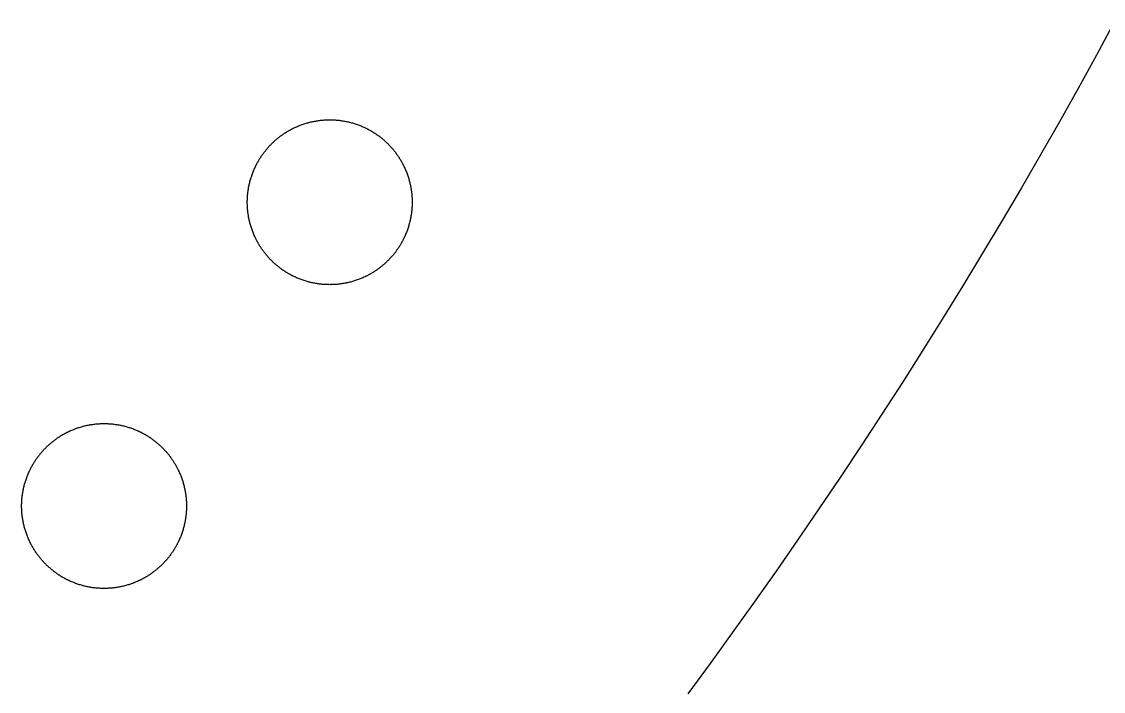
# Model space of a CAD drawing. Extents: x -111 to 2985, y -118 to 122.
# Drawn here: x -69.88 to -62.23, y -65.96 to -61.22 of the extents above; entities that cross this region are included whole.
import ezdxf

# ---------------------------------------------------------------- set-up
doc = ezdxf.new("R2010")
doc.units = 0
doc.layers.add('LAYER_03', color=5, linetype='CONTINUOUS')

msp = doc.modelspace()

# ---------------------------------------------------------------- linework, layer by layer
at = {"layer": 'LAYER_03'}
msp.add_lwpolyline([(-62.1508, -61.2214), (-62.2793, -61.4582), (-62.4094, -61.694), (-62.5411, -61.9288), (-62.6744, -62.1627), (-62.8092, -62.3956), (-62.9455, -62.6274), (-63.0834, -62.8583), (-63.2228, -63.0881), (-63.3638, -63.3168), (-63.5062, -63.5445), (-63.6501, -63.771), (-63.7955, -63.9965), (-63.9423, -64.2209), (-64.0906, -64.4441), (-64.2404, -64.6662), (-64.3915, -64.8871), (-64.5441, -65.1069), (-64.6981, -65.3254), (-64.8534, -65.5428), (-65.0101, -65.759), (-65.1682, -65.9739)], dxfattribs=at)
for points in [[(-68.2814, -62.498), (-68.2814, -62.4915), (-68.2812, -62.4851), (-68.2811, -62.4786), (-68.2808, -62.472), (-68.2805, -62.4655), (-68.2801, -62.4589), (-68.2796, -62.4523), (-68.279, -62.4456), (-68.2784, -62.439), (-68.2777, -62.4323), (-68.2769, -62.4256), (-68.276, -62.4189), (-68.275, -62.4122), (-68.274, -62.4055), (-68.2729, -62.3987), (-68.2717, -62.392), (-68.2704, -62.3852), (-68.269, -62.3784), (-68.2675, -62.3716), (-68.266, -62.3649), (-68.2643, -62.3581), (-68.2626, -62.3513), (-68.2608, -62.3445), (-68.2589, -62.3377), (-68.2569, -62.3309), (-68.2548, -62.3241), (-68.2527, -62.3173), (-68.2504, -62.3105), (-68.2481, -62.3038), (-68.2456, -62.297), (-68.2431, -62.2903), (-68.2405, -62.2835), (-68.2378, -62.2768), (-68.235, -62.2701), (-68.2321, -62.2634), (-68.2291, -62.2568), (-68.226, -62.2501), (-68.2245, -62.2468), (-68.2229, -62.2435), (-68.2213, -62.2402), (-68.2196, -62.2369), (-68.218, -62.2337), (-68.2163, -62.2304), (-68.2146, -62.2271), (-68.2129, -62.2239), (-68.2111, -62.2206), (-68.2093, -62.2174), (-68.2076, -62.2141), (-68.2057, -62.2109), (-68.2039, -62.2077), (-68.2021, -62.2045), (-68.2002, -62.2013), (-68.1983, -62.1981), (-68.1963, -62.1949), (-68.1944, -62.1917), (-68.1924, -62.1886), (-68.1904, -62.1854), (-68.1884, -62.1823), (-68.1864, -62.1792), (-68.1844, -62.176), (-68.1823, -62.1729), (-68.1802, -62.1698), (-68.1781, -62.1668), (-68.1759, -62.1637), (-68.1738, -62.1606), (-68.1716, -62.1576), (-68.1694, -62.1545), (-68.1672, -62.1515), (-68.1649, -62.1485), (-68.1627, -62.1455), (-68.1604, -62.1425), (-68.1581, -62.1396), (-68.1558, -62.1366), (-68.1534, -62.1337), (-68.1511, -62.1307), (-68.1487, -62.1278), (-68.1463, -62.1249), (-68.1439, -62.122), (-68.1414, -62.1192), (-68.139, -62.1163), (-68.1365, -62.1135), (-68.134, -62.1107), (-68.1315, -62.1079), (-68.129, -62.1051), (-68.1264, -62.1023), (-68.1238, -62.0995), (-68.1213, -62.0968), (-68.1186, -62.0941), (-68.116, -62.0914), (-68.1134, -62.0887), (-68.1107, -62.086), (-68.108, -62.0833), (-68.1054, -62.0807), (-68.1026, -62.0781), (-68.0999, -62.0755), (-68.0972, -62.0729), (-68.0944, -62.0703), (-68.0916, -62.0678), (-68.0889, -62.0652), (-68.086, -62.0627), (-68.0832, -62.0602), (-68.0804, -62.0577), (-68.0775, -62.0553), (-68.0747, -62.0528), (-68.0718, -62.0504), (-68.0689, -62.048), (-68.066, -62.0456), (-68.063, -62.0433), (-68.0601, -62.0409), (-68.0571, -62.0386), (-68.0542, -62.0363), (-68.0512, -62.034), (-68.0482, -62.0318), (-68.0452, -62.0295), (-68.0422, -62.0273), (-68.0391, -62.0251), (-68.0361, -62.0229), (-68.033, -62.0208), (-68.03, -62.0186), (-68.0269, -62.0165), (-68.0238, -62.0144), (-68.0207, -62.0124), (-68.0176, -62.0103), (-68.0144, -62.0083), (-68.0113, -62.0063), (-68.0081, -62.0043), (-68.005, -62.0023), (-68.0018, -62.0004), (-67.9986, -61.9984), (-67.9954, -61.9965), (-67.9922, -61.9947), (-67.989, -61.9928), (-67.9858, -61.991), (-67.9826, -61.9892), (-67.9794, -61.9874), (-67.9761, -61.9856), (-67.9729, -61.9838), (-67.9696, -61.9821), (-67.9663, -61.9804), (-67.9631, -61.9787), (-67.9598, -61.9771), (-67.9565, -61.9754), (-67.9532, -61.9738), (-67.9499, -61.9722), (-67.9466, -61.9707), (-67.9399, -61.9676), (-67.9333, -61.9646), (-67.9266, -61.9617), (-67.9199, -61.9589), (-67.9132, -61.9562), (-67.9065, -61.9536), (-67.8997, -61.9511), (-67.893, -61.9487), (-67.8862, -61.9463), (-67.8794, -61.944), (-67.8726, -61.9419), (-67.8658, -61.9398), (-67.859, -61.9378), (-67.8522, -61.9359), (-67.8454, -61.9341), (-67.8386, -61.9324), (-67.8319, -61.9307), (-67.8251, -61.9292), (-67.8183, -61.9277), (-67.8115, -61.9263), (-67.8047, -61.925), (-67.798, -61.9238), (-67.7912, -61.9227), (-67.7845, -61.9217), (-67.7778, -61.9207), (-67.7711, -61.9198), (-67.7644, -61.919), (-67.7577, -61.9183), (-67.7511, -61.9177), (-67.7444, -61.9171), (-67.7378, -61.9166), (-67.7312, -61.9162), (-67.7247, -61.9159), (-67.7182, -61.9156), (-67.7116, -61.9155), (-67.7052, -61.9154), (-67.6987, -61.9153), (-67.6923, -61.9154), (-67.6858, -61.9155), (-67.6793, -61.9156), (-67.6727, -61.9159), (-67.6662, -61.9162), (-67.6596, -61.9166), (-67.653, -61.9171), (-67.6464, -61.9177), (-67.6397, -61.9183), (-67.633, -61.919), (-67.6263, -61.9198), (-67.6196, -61.9207), (-67.6129, -61.9217), (-67.6062, -61.9227), (-67.5994, -61.9238), (-67.5927, -61.925), (-67.5859, -61.9263), (-67.5791, -61.9277), (-67.5724, -61.9292), (-67.5656, -61.9307), (-67.5588, -61.9324), (-67.552, -61.9341), (-67.5452, -61.9359), (-67.5384, -61.9378), (-67.5316, -61.9398), (-67.5248, -61.9419), (-67.518, -61.944), (-67.5112, -61.9463), (-67.5045, -61.9487), (-67.4977, -61.9511), (-67.491, -61.9536), (-67.4842, -61.9562), (-67.4775, -61.9589), (-67.4708, -61.9617), (-67.4641, -61.9646), (-67.4575, -61.9676), (-67.4508, -61.9707), (-67.4475, -61.9722), (-67.4442, -61.9738), (-67.4409, -61.9754), (-67.4376, -61.9771), (-67.4344, -61.9787), (-67.4311, -61.9804), (-67.4278, -61.9821), (-67.4246, -61.9838), (-67.4213, -61.9856), (-67.4181, -61.9874), (-67.4148, -61.9892), (-67.4116, -61.991), (-67.4084, -61.9928), (-67.4052, -61.9947), (-67.402, -61.9965), (-67.3988, -61.9984), (-67.3956, -62.0004), (-67.3924, -62.0023), (-67.3893, -62.0043), (-67.3861, -62.0063), (-67.383, -62.0083), (-67.3799, -62.0103), (-67.3767, -62.0124), (-67.3736, -62.0144), (-67.3705, -62.0165), (-67.3675, -62.0186), (-67.3644, -62.0208), (-67.3613, -62.0229), (-67.3583, -62.0251), (-67.3552, -62.0273), (-67.3522, -62.0295), (-67.3492, -62.0318), (-67.3462, -62.034), (-67.3432, -62.0363), (-67.3403, -62.0386), (-67.3373, -62.0409), (-67.3344, -62.0433), (-67.3314, -62.0456), (-67.3285, -62.048), (-67.3256, -62.0504), (-67.3228, -62.0528), (-67.3199, -62.0553), (-67.317, -62.0577), (-67.3142, -62.0602), (-67.3114, -62.0627), (-67.3086, -62.0652), (-67.3058, -62.0678), (-67.303, -62.0703), (-67.3002, -62.0729), (-67.2975, -62.0755), (-67.2948, -62.0781), (-67.2921, -62.0807), (-67.2894, -62.0833), (-67.2867, -62.086), (-67.284, -62.0887), (-67.2814, -62.0914), (-67.2788, -62.0941), (-67.2762, -62.0968), (-67.2736, -62.0995), (-67.271, -62.1023), (-67.2685, -62.1051), (-67.2659, -62.1079), (-67.2634, -62.1107), (-67.2609, -62.1135), (-67.2584, -62.1163), (-67.256, -62.1192), (-67.2535, -62.122), (-67.2511, -62.1249), (-67.2487, -62.1278), (-67.2463, -62.1307), (-67.244, -62.1337), (-67.2416, -62.1366), (-67.2393, -62.1396), (-67.237, -62.1425), (-67.2347, -62.1455), (-67.2325, -62.1485), (-67.2302, -62.1515), (-67.228, -62.1545), (-67.2258, -62.1576), (-67.2236, -62.1606), (-67.2215, -62.1637), (-67.2193, -62.1668), (-67.2172, -62.1698), (-67.2151, -62.1729), (-67.2131, -62.176), (-67.211, -62.1792), (-67.209, -62.1823), (-67.207, -62.1854), (-67.205, -62.1886), (-67.203, -62.1917), (-67.2011, -62.1949), (-67.1991, -62.1981), (-67.1972, -62.2013), (-67.1954, -62.2045), (-67.1935, -62.2077), (-67.1917, -62.2109), (-67.1899, -62.2141), (-67.1881, -62.2174), (-67.1863, -62.2206), (-67.1846, -62.2239), (-67.1828, -62.2271), (-67.1811, -62.2304), (-67.1794, -62.2337), (-67.1778, -62.2369), (-67.1762, -62.2402), (-67.1745, -62.2435), (-67.1729, -62.2468), (-67.1714, -62.2501), (-67.1683, -62.2568), (-67.1653, -62.2634), (-67.1624, -62.2701), (-67.1596, -62.2768), (-67.1569, -62.2835), (-67.1543, -62.2903), (-67.1518, -62.297), (-67.1494, -62.3038), (-67.147, -62.3105), (-67.1448, -62.3173), (-67.1426, -62.3241), (-67.1405, -62.3309), (-67.1385, -62.3377), (-67.1366, -62.3445), (-67.1348, -62.3513), (-67.1331, -62.3581), (-67.1314, -62.3649), (-67.1299, -62.3716), (-67.1284, -62.3784), (-67.1271, -62.3852), (-67.1258, -62.392), (-67.1245, -62.3987), (-67.1234, -62.4055), (-67.1224, -62.4122), (-67.1214, -62.4189), (-67.1205, -62.4256), (-67.1197, -62.4323), (-67.119, -62.439), (-67.1184, -62.4456), (-67.1178, -62.4523), (-67.1173, -62.4589), (-67.1169, -62.4655), (-67.1166, -62.472), (-67.1164, -62.4786), (-67.1162, -62.4851), (-67.1161, -62.4915), (-67.116, -62.498), (-67.1161, -62.5045), (-67.1162, -62.5109), (-67.1164, -62.5174), (-67.1166, -62.524), (-67.1169, -62.5305), (-67.1173, -62.5371), (-67.1178, -62.5437), (-67.1184, -62.5504), (-67.119, -62.557), (-67.1197, -62.5637), (-67.1205, -62.5704), (-67.1214, -62.5771), (-67.1224, -62.5838), (-67.1234, -62.5905), (-67.1245, -62.5973), (-67.1258, -62.604), (-67.1271, -62.6108), (-67.1284, -62.6176), (-67.1299, -62.6244), (-67.1314, -62.6311), (-67.1331, -62.6379), (-67.1348, -62.6447), (-67.1366, -62.6515), (-67.1385, -62.6583), (-67.1405, -62.6651), (-67.1426, -62.6719), (-67.1448, -62.6787), (-67.147, -62.6855), (-67.1494, -62.6922), (-67.1518, -62.699), (-67.1543, -62.7057), (-67.1569, -62.7125), (-67.1596, -62.7192), (-67.1624, -62.7259), (-67.1653, -62.7326), (-67.1683, -62.7392), (-67.1714, -62.7459), (-67.1729, -62.7492), (-67.1745, -62.7525), (-67.1762, -62.7558), (-67.1778, -62.7591), (-67.1794, -62.7623), (-67.1811, -62.7656), (-67.1828, -62.7689), (-67.1846, -62.7721), (-67.1863, -62.7754), (-67.1881, -62.7786), (-67.1899, -62.7819), (-67.1917, -62.7851), (-67.1935, -62.7883), (-67.1954, -62.7915), (-67.1972, -62.7947), (-67.1991, -62.7979), (-67.2011, -62.8011), (-67.203, -62.8043), (-67.205, -62.8074), (-67.207, -62.8106), (-67.209, -62.8137), (-67.211, -62.8168), (-67.2131, -62.82), (-67.2151, -62.8231), (-67.2172, -62.8262), (-67.2193, -62.8292), (-67.2215, -62.8323), (-67.2236, -62.8354), (-67.2258, -62.8384), (-67.228, -62.8415), (-67.2302, -62.8445), (-67.2325, -62.8475), (-67.2347, -62.8505), (-67.237, -62.8535), (-67.2393, -62.8564), (-67.2416, -62.8594), (-67.244, -62.8623), (-67.2463, -62.8653), (-67.2487, -62.8682), (-67.2511, -62.8711), (-67.2535, -62.874), (-67.256, -62.8768), (-67.2584, -62.8797), (-67.2609, -62.8825), (-67.2634, -62.8853), (-67.2659, -62.8881), (-67.2685, -62.8909), (-67.271, -62.8937), (-67.2736, -62.8965), (-67.2762, -62.8992), (-67.2788, -62.9019), (-67.2814, -62.9046), (-67.284, -62.9073), (-67.2867, -62.91), (-67.2894, -62.9127), (-67.2921, -62.9153), (-67.2948, -62.9179), (-67.2975, -62.9205), (-67.3002, -62.9231), (-67.303, -62.9257), (-67.3058, -62.9282), (-67.3086, -62.9308), (-67.3114, -62.9333), (-67.3142, -62.9358), (-67.317, -62.9383), (-67.3199, -62.9407), (-67.3228, -62.9432), (-67.3256, -62.9456), (-67.3285, -62.948), (-67.3314, -62.9504), (-67.3344, -62.9527), (-67.3373, -62.9551), (-67.3403, -62.9574), (-67.3432, -62.9597), (-67.3462, -62.962), (-67.3492, -62.9642), (-67.3522, -62.9665), (-67.3552, -62.9687), (-67.3583, -62.9709), (-67.3613, -62.9731), (-67.3644, -62.9752), (-67.3675, -62.9774), (-67.3705, -62.9795), (-67.3736, -62.9816), (-67.3767, -62.9836), (-67.3799, -62.9857), (-67.383, -62.9877), (-67.3861, -62.9897), (-67.3893, -62.9917), (-67.3924, -62.9937), (-67.3956, -62.9956), (-67.3988, -62.9976), (-67.402, -62.9995), (-67.4052, -63.0013), (-67.4084, -63.0032), (-67.4116, -63.005), (-67.4148, -63.0068), (-67.4181, -63.0086), (-67.4213, -63.0104), (-67.4246, -63.0122), (-67.4278, -63.0139), (-67.4311, -63.0156), (-67.4344, -63.0173), (-67.4376, -63.0189), (-67.4409, -63.0206), (-67.4442, -63.0222), (-67.4475, -63.0238), (-67.4508, -63.0253), (-67.4575, -63.0284), (-67.4641, -63.0314), (-67.4708, -63.0343), (-67.4775, -63.0371), (-67.4842, -63.0398), (-67.491, -63.0424), (-67.4977, -63.0449), (-67.5045, -63.0473), (-67.5112, -63.0497), (-67.518, -63.052), (-67.5248, -63.0541), (-67.5316, -63.0562), (-67.5384, -63.0582), (-67.5452, -63.0601), (-67.552, -63.0619), (-67.5588, -63.0636), (-67.5656, -63.0653), (-67.5724, -63.0668), (-67.5791, -63.0683), (-67.5859, -63.0697), (-67.5927, -63.071), (-67.5994, -63.0722), (-67.6062, -63.0733), (-67.6129, -63.0743), (-67.6196, -63.0753), (-67.6263, -63.0762), (-67.633, -63.077), (-67.6397, -63.0777), (-67.6464, -63.0783), (-67.653, -63.0789), (-67.6596, -63.0794), (-67.6662, -63.0798), (-67.6727, -63.0801), (-67.6793, -63.0804), (-67.6858, -63.0805), (-67.6923, -63.0806), (-67.6987, -63.0807), (-67.7052, -63.0806), (-67.7116, -63.0805), (-67.7182, -63.0804), (-67.7247, -63.0801), (-67.7312, -63.0798), (-67.7378, -63.0794), (-67.7444, -63.0789), (-67.7511, -63.0783), (-67.7577, -63.0777), (-67.7644, -63.077), (-67.7711, -63.0762), (-67.7778, -63.0753), (-67.7845, -63.0743), (-67.7912, -63.0733), (-67.798, -63.0722), (-67.8047, -63.071), (-67.8115, -63.0697), (-67.8183, -63.0683), (-67.8251, -63.0668), (-67.8319, -63.0653), (-67.8386, -63.0636), (-67.8454, -63.0619), (-67.8522, -63.0601), (-67.859, -63.0582), (-67.8658, -63.0562), (-67.8726, -63.0541), (-67.8794, -63.052), (-67.8862, -63.0497), (-67.893, -63.0473), (-67.8997, -63.0449), (-67.9065, -63.0424), (-67.9132, -63.0398), (-67.9199, -63.0371), (-67.9266, -63.0343), (-67.9333, -63.0314), (-67.9399, -63.0284), (-67.9466, -63.0253), (-67.9499, -63.0238), (-67.9532, -63.0222), (-67.9565, -63.0206), (-67.9598, -63.0189), (-67.9631, -63.0173), (-67.9663, -63.0156), (-67.9696, -63.0139), (-67.9729, -63.0122), (-67.9761, -63.0104), (-67.9794, -63.0086), (-67.9826, -63.0068), (-67.9858, -63.005), (-67.989, -63.0032), (-67.9922, -63.0013), (-67.9954, -62.9995), (-67.9986, -62.9976), (-68.0018, -62.9956), (-68.005, -62.9937), (-68.0081, -62.9917), (-68.0113, -62.9897), (-68.0144, -62.9877), (-68.0176, -62.9857), (-68.0207, -62.9836), (-68.0238, -62.9816), (-68.0269, -62.9795), (-68.03, -62.9774), (-68.033, -62.9752), (-68.0361, -62.9731), (-68.0391, -62.9709), (-68.0422, -62.9687), (-68.0452, -62.9665), (-68.0482, -62.9642), (-68.0512, -62.962), (-68.0542, -62.9597), (-68.0571, -62.9574), (-68.0601, -62.9551), (-68.063, -62.9527), (-68.066, -62.9504), (-68.0689, -62.948), (-68.0718, -62.9456), (-68.0747, -62.9432), (-68.0775, -62.9407), (-68.0804, -62.9383), (-68.0832, -62.9358), (-68.086, -62.9333), (-68.0889, -62.9308), (-68.0916, -62.9282), (-68.0944, -62.9257), (-68.0972, -62.9231), (-68.0999, -62.9205), (-68.1026, -62.9179), (-68.1054, -62.9153), (-68.108, -62.9127), (-68.1107, -62.91), (-68.1134, -62.9073), (-68.116, -62.9046), (-68.1186, -62.9019), (-68.1213, -62.8992), (-68.1238, -62.8965), (-68.1264, -62.8937), (-68.129, -62.8909), (-68.1315, -62.8881), (-68.134, -62.8853), (-68.1365, -62.8825), (-68.139, -62.8797), (-68.1414, -62.8768), (-68.1439, -62.874), (-68.1463, -62.8711), (-68.1487, -62.8682), (-68.1511, -62.8653), (-68.1534, -62.8623), (-68.1558, -62.8594), (-68.1581, -62.8564), (-68.1604, -62.8535), (-68.1627, -62.8505), (-68.1649, -62.8475), (-68.1672, -62.8445), (-68.1694, -62.8415), (-68.1716, -62.8384), (-68.1738, -62.8354), (-68.1759, -62.8323), (-68.1781, -62.8292), (-68.1802, -62.8262), (-68.1823, -62.8231), (-68.1844, -62.82), (-68.1864, -62.8168), (-68.1884, -62.8137), (-68.1904, -62.8106), (-68.1924, -62.8074), (-68.1944, -62.8043), (-68.1963, -62.8011), (-68.1983, -62.7979), (-68.2002, -62.7947), (-68.2021, -62.7915), (-68.2039, -62.7883), (-68.2057, -62.7851), (-68.2076, -62.7819), (-68.2093, -62.7786), (-68.2111, -62.7754), (-68.2129, -62.7721), (-68.2146, -62.7689), (-68.2163, -62.7656), (-68.218, -62.7623), (-68.2196, -62.7591), (-68.2213, -62.7558), (-68.2229, -62.7525), (-68.2245, -62.7492), (-68.226, -62.7459), (-68.2291, -62.7392), (-68.2321, -62.7326), (-68.235, -62.7259), (-68.2378, -62.7192), (-68.2405, -62.7125), (-68.2431, -62.7057), (-68.2456, -62.699), (-68.2481, -62.6922), (-68.2504, -62.6855), (-68.2527, -62.6787), (-68.2548, -62.6719), (-68.2569, -62.6651), (-68.2589, -62.6583), (-68.2608, -62.6515), (-68.2626, -62.6447), (-68.2643, -62.6379), (-68.266, -62.6311), (-68.2675, -62.6244), (-68.269, -62.6176), (-68.2704, -62.6108), (-68.2717, -62.604), (-68.2729, -62.5973), (-68.274, -62.5905), (-68.275, -62.5838), (-68.276, -62.5771), (-68.2769, -62.5704), (-68.2777, -62.5637), (-68.2784, -62.557), (-68.279, -62.5504), (-68.2796, -62.5437), (-68.2801, -62.5371), (-68.2805, -62.5305), (-68.2808, -62.524), (-68.2811, -62.5174), (-68.2812, -62.5109), (-68.2814, -62.5045)], [(-69.8765, -64.6452), (-69.8765, -64.6387), (-69.8763, -64.6322), (-69.8762, -64.6257), (-69.8759, -64.6192), (-69.8756, -64.6126), (-69.8752, -64.6061), (-69.8747, -64.5995), (-69.8741, -64.5928), (-69.8735, -64.5862), (-69.8728, -64.5795), (-69.872, -64.5728), (-69.8711, -64.5661), (-69.8701, -64.5594), (-69.8691, -64.5527), (-69.868, -64.5459), (-69.8668, -64.5392), (-69.8655, -64.5324), (-69.8641, -64.5256), (-69.8626, -64.5188), (-69.8611, -64.512), (-69.8594, -64.5052), (-69.8577, -64.4984), (-69.8559, -64.4917), (-69.854, -64.4849), (-69.852, -64.4781), (-69.8499, -64.4713), (-69.8478, -64.4645), (-69.8455, -64.4577), (-69.8432, -64.4509), (-69.8407, -64.4442), (-69.8382, -64.4374), (-69.8356, -64.4307), (-69.8329, -64.424), (-69.8301, -64.4173), (-69.8272, -64.4106), (-69.8242, -64.4039), (-69.8211, -64.3973), (-69.8196, -64.394), (-69.818, -64.3907), (-69.8164, -64.3874), (-69.8147, -64.3841), (-69.8131, -64.3808), (-69.8114, -64.3776), (-69.8097, -64.3743), (-69.808, -64.371), (-69.8062, -64.3678), (-69.8044, -64.3645), (-69.8027, -64.3613), (-69.8008, -64.3581), (-69.799, -64.3549), (-69.7972, -64.3517), (-69.7953, -64.3485), (-69.7934, -64.3453), (-69.7914, -64.3421), (-69.7895, -64.3389), (-69.7875, -64.3358), (-69.7855, -64.3326), (-69.7835, -64.3295), (-69.7815, -64.3263), (-69.7795, -64.3232), (-69.7774, -64.3201), (-69.7753, -64.317), (-69.7732, -64.3139), (-69.771, -64.3109), (-69.7689, -64.3078), (-69.7667, -64.3048), (-69.7645, -64.3017), (-69.7623, -64.2987), (-69.76, -64.2957), (-69.7578, -64.2927), (-69.7555, -64.2897), (-69.7532, -64.2867), (-69.7509, -64.2838), (-69.7485, -64.2808), (-69.7462, -64.2779), (-69.7438, -64.275), (-69.7414, -64.2721), (-69.739, -64.2692), (-69.7365, -64.2664), (-69.7341, -64.2635), (-69.7316, -64.2607), (-69.7291, -64.2578), (-69.7266, -64.255), (-69.7241, -64.2522), (-69.7215, -64.2495), (-69.7189, -64.2467), (-69.7164, -64.244), (-69.7137, -64.2412), (-69.7111, -64.2385), (-69.7085, -64.2358), (-69.7058, -64.2332), (-69.7031, -64.2305), (-69.7005, -64.2279), (-69.6977, -64.2252), (-69.695, -64.2226), (-69.6923, -64.2201), (-69.6895, -64.2175), (-69.6867, -64.2149), (-69.684, -64.2124), (-69.6811, -64.2099), (-69.6783, -64.2074), (-69.6755, -64.2049), (-69.6726, -64.2025), (-69.6698, -64.2), (-69.6669, -64.1976), (-69.664, -64.1952), (-69.6611, -64.1928), (-69.6581, -64.1905), (-69.6552, -64.1881), (-69.6522, -64.1858), (-69.6493, -64.1835), (-69.6463, -64.1812), (-69.6433, -64.179), (-69.6403, -64.1767), (-69.6373, -64.1745), (-69.6342, -64.1723), (-69.6312, -64.1701), (-69.6281, -64.168), (-69.6251, -64.1658), (-69.622, -64.1637), (-69.6189, -64.1616), (-69.6158, -64.1595), (-69.6127, -64.1575), (-69.6095, -64.1555), (-69.6064, -64.1534), (-69.6032, -64.1515), (-69.6001, -64.1495), (-69.5969, -64.1475), (-69.5937, -64.1456), (-69.5905, -64.1437), (-69.5873, -64.1418), (-69.5841, -64.14), (-69.5809, -64.1381), (-69.5777, -64.1363), (-69.5745, -64.1345), (-69.5712, -64.1328), (-69.568, -64.131), (-69.5647, -64.1293), (-69.5614, -64.1276), (-69.5582, -64.1259), (-69.5549, -64.1243), (-69.5516, -64.1226), (-69.5483, -64.121), (-69.545, -64.1194), (-69.5417, -64.1179), (-69.535, -64.1148), (-69.5284, -64.1118), (-69.5217, -64.1089), (-69.515, -64.1061), (-69.5083, -64.1034), (-69.5016, -64.1008), (-69.4948, -64.0983), (-69.4881, -64.0958), (-69.4813, -64.0935), (-69.4745, -64.0912), (-69.4677, -64.0891), (-69.4609, -64.087), (-69.4541, -64.085), (-69.4473, -64.0831), (-69.4405, -64.0813), (-69.4337, -64.0796), (-69.427, -64.0779), (-69.4202, -64.0764), (-69.4134, -64.0749), (-69.4066, -64.0735), (-69.3998, -64.0722), (-69.3931, -64.071), (-69.3863, -64.0699), (-69.3796, -64.0689), (-69.3729, -64.0679), (-69.3662, -64.067), (-69.3595, -64.0662), (-69.3528, -64.0655), (-69.3462, -64.0649), (-69.3395, -64.0643), (-69.3329, -64.0638), (-69.3263, -64.0634), (-69.3198, -64.0631), (-69.3132, -64.0628), (-69.3067, -64.0626), (-69.3003, -64.0625), (-69.2938, -64.0625), (-69.2874, -64.0625), (-69.2809, -64.0626), (-69.2744, -64.0628), (-69.2678, -64.0631), (-69.2613, -64.0634), (-69.2547, -64.0638), (-69.2481, -64.0643), (-69.2415, -64.0649), (-69.2348, -64.0655), (-69.2281, -64.0662), (-69.2214, -64.067), (-69.2147, -64.0679), (-69.208, -64.0689), (-69.2013, -64.0699), (-69.1945, -64.071), (-69.1878, -64.0722), (-69.181, -64.0735), (-69.1742, -64.0749), (-69.1675, -64.0764), (-69.1607, -64.0779), (-69.1539, -64.0796), (-69.1471, -64.0813), (-69.1403, -64.0831), (-69.1335, -64.085), (-69.1267, -64.087), (-69.1199, -64.0891), (-69.1131, -64.0912), (-69.1063, -64.0935), (-69.0996, -64.0958), (-69.0928, -64.0983), (-69.0861, -64.1008), (-69.0793, -64.1034), (-69.0726, -64.1061), (-69.0659, -64.1089), (-69.0592, -64.1118), (-69.0526, -64.1148), (-69.0459, -64.1179), (-69.0426, -64.1194), (-69.0393, -64.121), (-69.036, -64.1226), (-69.0327, -64.1243), (-69.0295, -64.1259), (-69.0262, -64.1276), (-69.0229, -64.1293), (-69.0197, -64.131), (-69.0164, -64.1328), (-69.0132, -64.1345), (-69.0099, -64.1363), (-69.0067, -64.1381), (-69.0035, -64.14), (-69.0003, -64.1418), (-68.9971, -64.1437), (-68.9939, -64.1456), (-68.9907, -64.1475), (-68.9875, -64.1495), (-68.9844, -64.1515), (-68.9812, -64.1534), (-68.9781, -64.1555), (-68.975, -64.1575), (-68.9718, -64.1595), (-68.9687, -64.1616), (-68.9656, -64.1637), (-68.9626, -64.1658), (-68.9595, -64.168), (-68.9564, -64.1701), (-68.9534, -64.1723), (-68.9503, -64.1745), (-68.9473, -64.1767), (-68.9443, -64.179), (-68.9413, -64.1812), (-68.9383, -64.1835), (-68.9354, -64.1858), (-68.9324, -64.1881), (-68.9295, -64.1905), (-68.9265, -64.1928), (-68.9236, -64.1952), (-68.9207, -64.1976), (-68.9179, -64.2), (-68.915, -64.2025), (-68.9121, -64.2049), (-68.9093, -64.2074), (-68.9065, -64.2099), (-68.9037, -64.2124), (-68.9009, -64.2149), (-68.8981, -64.2175), (-68.8953, -64.2201), (-68.8926, -64.2226), (-68.8899, -64.2252), (-68.8872, -64.2279), (-68.8845, -64.2305), (-68.8818, -64.2332), (-68.8791, -64.2358), (-68.8765, -64.2385), (-68.8739, -64.2412), (-68.8713, -64.244), (-68.8687, -64.2467), (-68.8661, -64.2495), (-68.8636, -64.2522), (-68.861, -64.255), (-68.8585, -64.2578), (-68.856, -64.2607), (-68.8535, -64.2635), (-68.8511, -64.2664), (-68.8486, -64.2692), (-68.8462, -64.2721), (-68.8438, -64.275), (-68.8414, -64.2779), (-68.8391, -64.2808), (-68.8367, -64.2838), (-68.8344, -64.2867), (-68.8321, -64.2897), (-68.8298, -64.2927), (-68.8276, -64.2957), (-68.8253, -64.2987), (-68.8231, -64.3017), (-68.8209, -64.3048), (-68.8187, -64.3078), (-68.8166, -64.3109), (-68.8144, -64.3139), (-68.8123, -64.317), (-68.8102, -64.3201), (-68.8082, -64.3232), (-68.8061, -64.3263), (-68.8041, -64.3295), (-68.8021, -64.3326), (-68.8001, -64.3358), (-68.7981, -64.3389), (-68.7962, -64.3421), (-68.7942, -64.3453), (-68.7923, -64.3485), (-68.7905, -64.3517), (-68.7886, -64.3549), (-68.7868, -64.3581), (-68.785, -64.3613), (-68.7832, -64.3645), (-68.7814, -64.3678), (-68.7797, -64.371), (-68.7779, -64.3743), (-68.7762, -64.3776), (-68.7745, -64.3808), (-68.7729, -64.3841), (-68.7713, -64.3874), (-68.7696, -64.3907), (-68.768, -64.394), (-68.7665, -64.3973), (-68.7634, -64.4039), (-68.7604, -64.4106), (-68.7575, -64.4173), (-68.7547, -64.424), (-68.752, -64.4307), (-68.7494, -64.4374), (-68.7469, -64.4442), (-68.7445, -64.4509), (-68.7421, -64.4577), (-68.7399, -64.4645), (-68.7377, -64.4713), (-68.7356, -64.4781), (-68.7336, -64.4849), (-68.7317, -64.4917), (-68.7299, -64.4984), (-68.7282, -64.5052), (-68.7265, -64.512), (-68.725, -64.5188), (-68.7235, -64.5256), (-68.7222, -64.5324), (-68.7209, -64.5392), (-68.7196, -64.5459), (-68.7185, -64.5527), (-68.7175, -64.5594), (-68.7165, -64.5661), (-68.7156, -64.5728), (-68.7148, -64.5795), (-68.7141, -64.5862), (-68.7135, -64.5928), (-68.7129, -64.5995), (-68.7124, -64.6061), (-68.712, -64.6126), (-68.7117, -64.6192), (-68.7115, -64.6257), (-68.7113, -64.6322), (-68.7112, -64.6387), (-68.7111, -64.6452), (-68.7112, -64.6516), (-68.7113, -64.6581), (-68.7115, -64.6646), (-68.7117, -64.6712), (-68.712, -64.6777), (-68.7124, -64.6843), (-68.7129, -64.6909), (-68.7135, -64.6975), (-68.7141, -64.7042), (-68.7148, -64.7109), (-68.7156, -64.7175), (-68.7165, -64.7242), (-68.7175, -64.731), (-68.7185, -64.7377), (-68.7196, -64.7444), (-68.7209, -64.7512), (-68.7222, -64.758), (-68.7235, -64.7648), (-68.725, -64.7715), (-68.7265, -64.7783), (-68.7282, -64.7851), (-68.7299, -64.7919), (-68.7317, -64.7987), (-68.7336, -64.8055), (-68.7356, -64.8123), (-68.7377, -64.8191), (-68.7399, -64.8259), (-68.7421, -64.8327), (-68.7445, -64.8394), (-68.7469, -64.8462), (-68.7494, -64.8529), (-68.752, -64.8597), (-68.7547, -64.8664), (-68.7575, -64.8731), (-68.7604, -64.8798), (-68.7634, -64.8864), (-68.7665, -64.8931), (-68.768, -64.8964), (-68.7696, -64.8997), (-68.7713, -64.903), (-68.7729, -64.9062), (-68.7745, -64.9095), (-68.7762, -64.9128), (-68.7779, -64.9161), (-68.7797, -64.9193), (-68.7814, -64.9226), (-68.7832, -64.9258), (-68.785, -64.9291), (-68.7868, -64.9323), (-68.7886, -64.9355), (-68.7905, -64.9387), (-68.7923, -64.9419), (-68.7942, -64.9451), (-68.7962, -64.9483), (-68.7981, -64.9515), (-68.8001, -64.9546), (-68.8021, -64.9578), (-68.8041, -64.9609), (-68.8061, -64.964), (-68.8082, -64.9671), (-68.8102, -64.9703), (-68.8123, -64.9733), (-68.8144, -64.9764), (-68.8166, -64.9795), (-68.8187, -64.9826), (-68.8209, -64.9856), (-68.8231, -64.9886), (-68.8253, -64.9917), (-68.8276, -64.9947), (-68.8298, -64.9977), (-68.8321, -65.0007), (-68.8344, -65.0036), (-68.8367, -65.0066), (-68.8391, -65.0095), (-68.8414, -65.0124), (-68.8438, -65.0154), (-68.8462, -65.0183), (-68.8486, -65.0211), (-68.8511, -65.024), (-68.8535, -65.0269), (-68.856, -65.0297), (-68.8585, -65.0325), (-68.861, -65.0353), (-68.8636, -65.0381), (-68.8661, -65.0409), (-68.8687, -65.0437), (-68.8713, -65.0464), (-68.8739, -65.0491), (-68.8765, -65.0518), (-68.8791, -65.0545), (-68.8818, -65.0572), (-68.8845, -65.0599), (-68.8872, -65.0625), (-68.8899, -65.0651), (-68.8926, -65.0677), (-68.8953, -65.0703), (-68.8981, -65.0729), (-68.9009, -65.0754), (-68.9037, -65.078), (-68.9065, -65.0805), (-68.9093, -65.083), (-68.9121, -65.0855), (-68.915, -65.0879), (-68.9179, -65.0903), (-68.9207, -65.0928), (-68.9236, -65.0952), (-68.9265, -65.0975), (-68.9295, -65.0999), (-68.9324, -65.1022), (-68.9354, -65.1046), (-68.9383, -65.1069), (-68.9413, -65.1092), (-68.9443, -65.1114), (-68.9473, -65.1137), (-68.9503, -65.1159), (-68.9534, -65.1181), (-68.9564, -65.1202), (-68.9595, -65.1224), (-68.9626, -65.1245), (-68.9656, -65.1267), (-68.9687, -65.1288), (-68.9718, -65.1308), (-68.975, -65.1329), (-68.9781, -65.1349), (-68.9812, -65.1369), (-68.9844, -65.1389), (-68.9875, -65.1409), (-68.9907, -65.1428), (-68.9939, -65.1447), (-68.9971, -65.1466), (-69.0003, -65.1485), (-69.0035, -65.1504), (-69.0067, -65.1522), (-69.0099, -65.154), (-69.0132, -65.1558), (-69.0164, -65.1576), (-69.0197, -65.1593), (-69.0229, -65.1611), (-69.0262, -65.1628), (-69.0295, -65.1644), (-69.0327, -65.1661), (-69.036, -65.1677), (-69.0393, -65.1694), (-69.0426, -65.1709), (-69.0459, -65.1725), (-69.0526, -65.1756), (-69.0592, -65.1786), (-69.0659, -65.1814), (-69.0726, -65.1842), (-69.0793, -65.1869), (-69.0861, -65.1896), (-69.0928, -65.1921), (-69.0996, -65.1945), (-69.1063, -65.1969), (-69.1131, -65.1991), (-69.1199, -65.2013), (-69.1267, -65.2034), (-69.1335, -65.2054), (-69.1403, -65.2073), (-69.1471, -65.2091), (-69.1539, -65.2108), (-69.1607, -65.2124), (-69.1675, -65.214), (-69.1742, -65.2155), (-69.181, -65.2168), (-69.1878, -65.2181), (-69.1945, -65.2193), (-69.2013, -65.2205), (-69.208, -65.2215), (-69.2147, -65.2225), (-69.2214, -65.2233), (-69.2281, -65.2241), (-69.2348, -65.2249), (-69.2415, -65.2255), (-69.2481, -65.2261), (-69.2547, -65.2265), (-69.2613, -65.227), (-69.2678, -65.2273), (-69.2744, -65.2275), (-69.2809, -65.2277), (-69.2874, -65.2278), (-69.2938, -65.2279), (-69.3003, -65.2278), (-69.3067, -65.2277), (-69.3132, -65.2275), (-69.3198, -65.2273), (-69.3263, -65.227), (-69.3329, -65.2265), (-69.3395, -65.2261), (-69.3462, -65.2255), (-69.3528, -65.2249), (-69.3595, -65.2241), (-69.3662, -65.2233), (-69.3729, -65.2225), (-69.3796, -65.2215), (-69.3863, -65.2205), (-69.3931, -65.2193), (-69.3998, -65.2181), (-69.4066, -65.2168), (-69.4134, -65.2155), (-69.4202, -65.214), (-69.427, -65.2124), (-69.4337, -65.2108), (-69.4405, -65.2091), (-69.4473, -65.2073), (-69.4541, -65.2054), (-69.4609, -65.2034), (-69.4677, -65.2013), (-69.4745, -65.1991), (-69.4813, -65.1969), (-69.4881, -65.1945), (-69.4948, -65.1921), (-69.5016, -65.1896), (-69.5083, -65.1869), (-69.515, -65.1842), (-69.5217, -65.1814), (-69.5284, -65.1786), (-69.535, -65.1756), (-69.5417, -65.1725), (-69.545, -65.1709), (-69.5483, -65.1694), (-69.5516, -65.1677), (-69.5549, -65.1661), (-69.5582, -65.1644), (-69.5614, -65.1628), (-69.5647, -65.1611), (-69.568, -65.1593), (-69.5712, -65.1576), (-69.5745, -65.1558), (-69.5777, -65.154), (-69.5809, -65.1522), (-69.5841, -65.1504), (-69.5873, -65.1485), (-69.5905, -65.1466), (-69.5937, -65.1447), (-69.5969, -65.1428), (-69.6001, -65.1409), (-69.6032, -65.1389), (-69.6064, -65.1369), (-69.6095, -65.1349), (-69.6127, -65.1329), (-69.6158, -65.1308), (-69.6189, -65.1288), (-69.622, -65.1267), (-69.6251, -65.1245), (-69.6281, -65.1224), (-69.6312, -65.1202), (-69.6342, -65.1181), (-69.6373, -65.1159), (-69.6403, -65.1137), (-69.6433, -65.1114), (-69.6463, -65.1092), (-69.6493, -65.1069), (-69.6522, -65.1046), (-69.6552, -65.1022), (-69.6581, -65.0999), (-69.6611, -65.0975), (-69.664, -65.0952), (-69.6669, -65.0928), (-69.6698, -65.0903), (-69.6726, -65.0879), (-69.6755, -65.0855), (-69.6783, -65.083), (-69.6811, -65.0805), (-69.684, -65.078), (-69.6867, -65.0754), (-69.6895, -65.0729), (-69.6923, -65.0703), (-69.695, -65.0677), (-69.6977, -65.0651), (-69.7005, -65.0625), (-69.7031, -65.0599), (-69.7058, -65.0572), (-69.7085, -65.0545), (-69.7111, -65.0518), (-69.7137, -65.0491), (-69.7164, -65.0464), (-69.7189, -65.0437), (-69.7215, -65.0409), (-69.7241, -65.0381), (-69.7266, -65.0353), (-69.7291, -65.0325), (-69.7316, -65.0297), (-69.7341, -65.0269), (-69.7365, -65.024), (-69.739, -65.0211), (-69.7414, -65.0183), (-69.7438, -65.0154), (-69.7462, -65.0124), (-69.7485, -65.0095), (-69.7509, -65.0066), (-69.7532, -65.0036), (-69.7555, -65.0007), (-69.7578, -64.9977), (-69.76, -64.9947), (-69.7623, -64.9917), (-69.7645, -64.9886), (-69.7667, -64.9856), (-69.7689, -64.9826), (-69.771, -64.9795), (-69.7732, -64.9764), (-69.7753, -64.9733), (-69.7774, -64.9703), (-69.7795, -64.9671), (-69.7815, -64.964), (-69.7835, -64.9609), (-69.7855, -64.9578), (-69.7875, -64.9546), (-69.7895, -64.9515), (-69.7914, -64.9483), (-69.7934, -64.9451), (-69.7953, -64.9419), (-69.7972, -64.9387), (-69.799, -64.9355), (-69.8008, -64.9323), (-69.8027, -64.9291), (-69.8044, -64.9258), (-69.8062, -64.9226), (-69.808, -64.9193), (-69.8097, -64.9161), (-69.8114, -64.9128), (-69.8131, -64.9095), (-69.8147, -64.9062), (-69.8164, -64.903), (-69.818, -64.8997), (-69.8196, -64.8964), (-69.8211, -64.8931), (-69.8242, -64.8864), (-69.8272, -64.8798), (-69.8301, -64.8731), (-69.8329, -64.8664), (-69.8356, -64.8597), (-69.8382, -64.8529), (-69.8407, -64.8462), (-69.8432, -64.8394), (-69.8455, -64.8327), (-69.8478, -64.8259), (-69.8499, -64.8191), (-69.852, -64.8123), (-69.854, -64.8055), (-69.8559, -64.7987), (-69.8577, -64.7919), (-69.8594, -64.7851), (-69.8611, -64.7783), (-69.8626, -64.7715), (-69.8641, -64.7648), (-69.8655, -64.758), (-69.8668, -64.7512), (-69.868, -64.7444), (-69.8691, -64.7377), (-69.8701, -64.731), (-69.8711, -64.7242), (-69.872, -64.7175), (-69.8728, -64.7109), (-69.8735, -64.7042), (-69.8741, -64.6975), (-69.8747, -64.6909), (-69.8752, -64.6843), (-69.8756, -64.6777), (-69.8759, -64.6712), (-69.8762, -64.6646), (-69.8763, -64.6581), (-69.8765, -64.6516)]]:
    msp.add_lwpolyline(points, close=True, dxfattribs=at)

doc.saveas('drawing.dxf')
